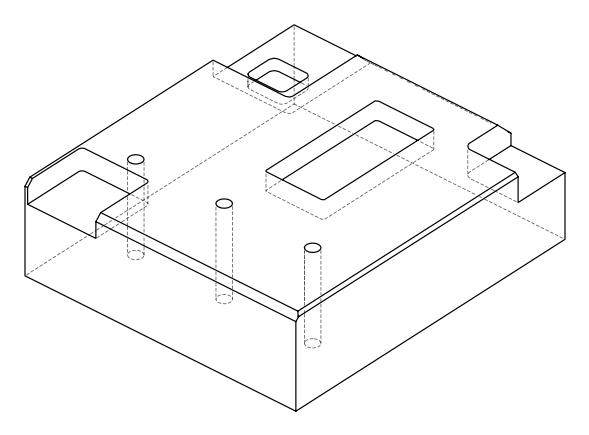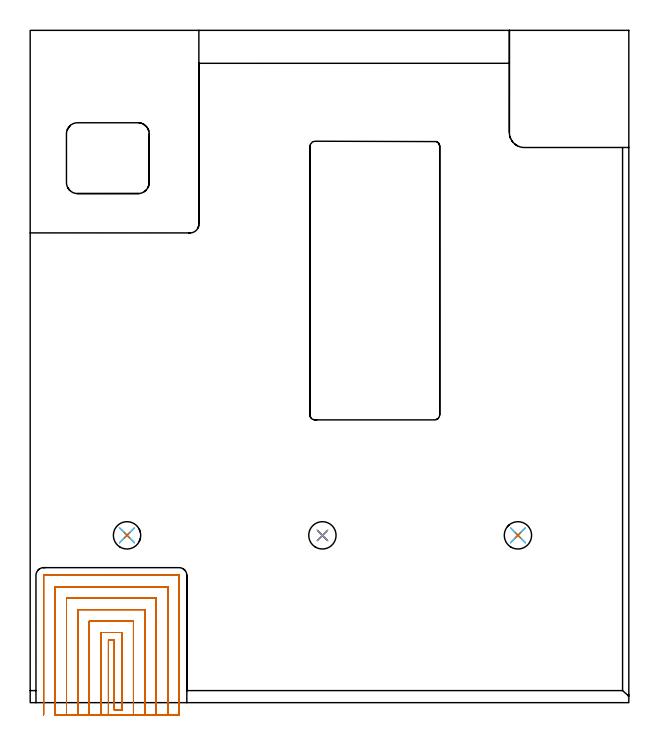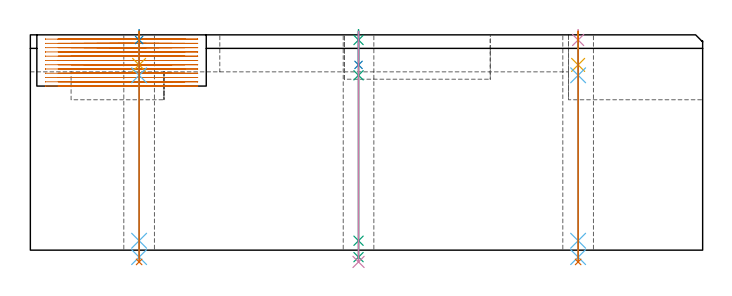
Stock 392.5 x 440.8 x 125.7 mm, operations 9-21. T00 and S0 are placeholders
(PLAN: 21 operations, 15 tool changes, 264.2 min)
(1 AREA_MILL | FG_CHAMFER_SURFACE | UGT0205_001 | 0.25 min | 273 mm3)
(2 AREA_MILL_1 | FG_CHAMFER_SURFACE_1 | UGT0205_001 | 5.9 min | 3077 mm3)
(3 AREA_MILL_2 | FG_CHAMFER_SURFACE_2 | UGT0205_001 | 7.15 min | 9172 mm3)
(4 AREA_MILL_3 | FG_CHAMFER_SURFACE_3 | UGT0205_001 | 13.37 min | 51242 mm3)
(5 MILL_CORNER_NOTCH_RECTANGULAR | CORNER_NOTCH_RECTANGULAR | NXT0201_012 | Follow Part, ap 4, ae 75% | 14.13 min | 225223 mm3)
(6 MILL_CORNER_NOTCH_RECTANGULAR_1 | CORNER_NOTCH_RECTANGULAR_1 | NXT0201_013 | Follow Part, ap 2.5, ae 75% | 42.51 min | 315259 mm3)
(7 MILL_RECTANGULAR_POCKET | POCKET_RECTANGULAR_STRAIGHT | NXT0201_011 | Follow Part, ap 3, ae 75% | 3.94 min | 40287 mm3)
(8 MILL_RECTANGULAR_POCKET_1 | POCKET_RECTANGULAR_STRAIGHT_1 | NXT0201_008 | Follow Part, ap 1.5, ae 75% | 129.02 min | 402555 mm3)
(9 MILL_SLOT | SLOT_PARTIAL_RECTANGULAR | NXT0201_013 | Follow Part, ap 2.5, ae 75% | 44.03 min | 261073 mm3)
(10 SPOT_DRILL | STEP1HOLE | NXT0321_9005460120000 | 0.05 min | 169 mm3)
(11 SPOT_DRILL_1 | STEP1HOLE_1 | NXT0321_9005460120000 | 0.05 min | 169 mm3)
(12 SPOT_DRILL_2 | STEP1HOLE_2 | NXT0321_9005460120000 | 0.05 min | 205 mm3)
(13 DRILL_BLIND_HOLE_INTO_CENTER | STEP1HOLE | NXT0301_088 | 0.08 min | 1512 mm3)
(14 GUN_DRILL_THROUGH_HOLE | STEP1HOLE | UGT0307_008 | 0.62 min | 10375 mm3)
(15 DRILL_TO_ENLARGE_THROUGH_HOLE | STEP1HOLE | UGT0301_249 | 0.54 min | 19463 mm3)
(16 DRILL_BLIND_HOLE_INTO_CENTER_1 | STEP1HOLE_1 | NXT0301_088 | 0.08 min | 1591 mm3)
(17 GUN_DRILL_THROUGH_HOLE_1 | STEP1HOLE_1 | UGT0307_008 | 0.62 min | 10313 mm3)
(18 DRILL_TO_ENLARGE_THROUGH_HOLE_1 | STEP1HOLE_1 | UGT0301_249 | 0.54 min | 19500 mm3)
(19 DRILL_BLIND_HOLE_INTO_CENTER_2 | STEP1HOLE_2 | NXT0301_088 | 0.08 min | 1548 mm3)
(20 GUN_DRILL_THROUGH_HOLE_2 | STEP1HOLE_2 | UGT0307_008 | 0.62 min | 10386 mm3)
(21 DRILL_TO_ENLARGE_THROUGH_HOLE_2 | STEP1HOLE_2 | UGT0301_249 | 0.54 min | 19458 mm3)
(TOOL UGT0205_001 | Chamfer Mill 20 x 3 x 45 deg. | D20 FL50 Z2)
(TOOL NXT0201_012 | ENDMILL 16mm [2P460-1600-NA 1630] | D16 FL38 Z6)
(TOOL NXT0201_013 | ENDMILL 10mm | D10 FL30 Z4)
(TOOL NXT0201_011 | ENDMILL 12mm [2P460-1200-NA 1630] | D12 FL38 Z6)
(TOOL NXT0201_008 | ENDMILL 6mm [2P460-0600-NA 1630] | D6 FL26 Z6)
(TOOL NXT0321_9005460120000 | NC Spot Drill, 142deg, 12mm, Carbide, Uncoated | D12 PA142 FL30 Z2)
(TOOL NXT0301_088 | Carbide Drill 11.7mm [860.1-1170-035A1-MM 2214] | D11.7 PA140 FL55 Z2)
(TOOL UGT0307_008 | Gun Drill 11 mm | D11 PA130 FL24 Z1)
(TOOL UGT0301_249 | Twist Drill 17.9 mm | D17.9 PA118 FL130 Z2)
(OP 9 MILL_SLOT)
G17 G21 G94 G90
T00 M6
G54
G17 G0 G90 X51.277 Y-8. S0 M3
G43 Z135.7 H0
Z123.208
G94 G1 X51.299 Y-5. F250.
G3 X51.3 Y-4.691 R42.5 F500.
G1 Y41.
X55.2
Y-4.689
G3 X55.201 Y-5. R42.5
G1 X60.201
G2 X60.2 Y-4.689 R37.5
G1 Y46.
X46.3
Y-4.691
G2 X46.299 Y-5. R37.5
G1 X46.274 Y-8. F250.
X67.733
X67.702 Y-5.
G2 X67.7 Y-4.689 R30. F500.
G1 Y53.5
X38.8
Y-4.691
G2 X38.798 Y-5. R30.
G1 X38.767 Y-8. F250.
X75.244
X75.202 Y-5.
G2 X75.2 Y-4.689 R22.5 F500.
G1 Y61.
X31.3
Y-4.691
G2 X31.298 Y-5. R22.5
G1 X31.257 Y-8. F250.
X82.765 Y-7.999
X82.703 Y-5.
G2 X82.7 Y-4.689 R15. F500.
G1 Y68.5
X23.8
Y-4.691
G2 X23.797 Y-5. R15.
G1 X23.735 Y-7.999 F250.
X90.331 Y-7.997
X90.206 Y-5.
G2 X90.2 Y-4.689 R7.5 F500.
G1 Y76.
X16.3
Y-4.691
G2 X16.294 Y-5. R7.5
G1 X16.17 Y-7.997 F250.
X97.7 Y-7.689
Y-4.689
Y83.4 F500.
X97.695 Y83.455
X97.655 Y83.495
X97.6 Y83.5
X8.9
X8.845 Y83.495
X8.805 Y83.455
X8.8 Y83.4
Y-4.691
Y-7.691 F250.
G0 X51.3 Y-8. Z120.717
G1 Y-5.
Y41. F500.
X55.2
Y-5.
X60.2
Y46.
X46.3
Y-5.
Y-8. F250.
X67.7
Y-5.
Y53.5 F500.
X38.8
Y-5.
Y-8. F250.
X75.2
Y-5.
Y61. F500.
X31.3
Y-5.
Y-8. F250.
X82.7
Y-5.
Y68.5 F500.
X23.8
Y-5.
Y-8. F250.
X90.2
Y-5.
Y76. F500.
X16.3
Y-5.
Y-8. F250.
X97.7
Y-5.
Y83.4 F500.
X97.695 Y83.455
X97.655 Y83.495
X97.6 Y83.5
X8.9
X8.845 Y83.495
X8.805 Y83.455
X8.8 Y83.4
Y-5.
Y-8. F250.
G0 X51.3 Z118.225
G1 Y-5.
Y41. F500.
X55.2
Y-5.
X60.2
Y46.
X46.3
Y-5.
Y-8. F250.
X67.7
Y-5.
Y53.5 F500.
X38.8
Y-5.
Y-8. F250.
X75.2
Y-5.
Y61. F500.
X31.3
Y-5.
Y-8. F250.
X82.7
Y-5.
Y68.5 F500.
X23.8
Y-5.
Y-8. F250.
X90.2
Y-5.
Y76. F500.
X16.3
Y-5.
Y-8. F250.
X97.7
Y-5.
Y83.4 F500.
X97.695 Y83.455
X97.655 Y83.495
X97.6 Y83.5
X8.9
X8.845 Y83.495
X8.805 Y83.455
X8.8 Y83.4
Y-5.
Y-8. F250.
G0 X51.3 Z115.733
G1 Y-5.
Y41. F500.
X55.2
Y-5.
X60.2
Y46.
X46.3
Y-5.
Y-8. F250.
X67.7
Y-5.
Y53.5 F500.
X38.8
Y-5.
Y-8. F250.
X75.2
Y-5.
Y61. F500.
X31.3
Y-5.
Y-8. F250.
X82.7
Y-5.
Y68.5 F500.
X23.8
Y-5.
Y-8. F250.
X90.2
Y-5.
Y76. F500.
X16.3
Y-5.
Y-8. F250.
X97.7
Y-5.
Y83.4 F500.
X97.695 Y83.455
X97.655 Y83.495
X97.6 Y83.5
X8.9
X8.845 Y83.495
X8.805 Y83.455
X8.8 Y83.4
Y-5.
Y-8. F250.
G0 X51.3 Z113.242
G1 Y-5.
Y41. F500.
X55.2
Y-5.
X60.2
Y46.
X46.3
Y-5.
Y-8. F250.
X67.7
Y-5.
Y53.5 F500.
X38.8
Y-5.
Y-8. F250.
X75.2
Y-5.
Y61. F500.
X31.3
Y-5.
Y-8. F250.
X82.7
Y-5.
Y68.5 F500.
X23.8
Y-5.
Y-8. F250.
X90.2
Y-5.
Y76. F500.
X16.3
Y-5.
Y-8. F250.
X97.7
Y-5.
Y83.4 F500.
X97.695 Y83.455
X97.655 Y83.495
X97.6 Y83.5
X8.9
X8.845 Y83.495
X8.805 Y83.455
X8.8 Y83.4
Y-5.
Y-8. F250.
G0 X51.3 Z110.75
G1 Y-5.
Y41. F500.
X55.2
Y-5.
X60.2
Y46.
X46.3
Y-5.
Y-8. F250.
X67.7
Y-5.
Y53.5 F500.
X38.8
Y-5.
Y-8. F250.
X75.2
Y-5.
Y61. F500.
X31.3
Y-5.
Y-8. F250.
X82.7
Y-5.
Y68.5 F500.
X23.8
Y-5.
Y-8. F250.
X90.2
Y-5.
Y76. F500.
X16.3
Y-5.
Y-8. F250.
X97.7
Y-5.
Y83.4 F500.
X97.695 Y83.455
X97.655 Y83.495
X97.6 Y83.5
X8.9
X8.845 Y83.495
X8.805 Y83.455
X8.8 Y83.4
Y-5.
Y-8. F250.
G0 X51.3 Z108.258
G1 Y-5.
Y41. F500.
X55.2
Y-5.
X60.2
Y46.
X46.3
Y-5.
Y-8. F250.
X67.7
Y-5.
Y53.5 F500.
X38.8
Y-5.
Y-8. F250.
X75.2
Y-5.
Y61. F500.
X31.3
Y-5.
Y-8. F250.
X82.7
Y-5.
Y68.5 F500.
X23.8
Y-5.
Y-8. F250.
X90.2
Y-5.
Y76. F500.
X16.3
Y-5.
Y-8. F250.
X97.7
Y-5.
Y83.4 F500.
X97.695 Y83.455
X97.655 Y83.495
X97.6 Y83.5
X8.9
X8.845 Y83.495
X8.805 Y83.455
X8.8 Y83.4
Y-5.
Y-8. F250.
G0 X51.3 Z105.767
G1 Y-5.
Y41. F500.
X55.2
Y-5.
X60.2
Y46.
X46.3
Y-5.
Y-8. F250.
X67.7
Y-5.
Y53.5 F500.
X38.8
Y-5.
Y-8. F250.
X75.2
Y-5.
Y61. F500.
X31.3
Y-5.
Y-8. F250.
X82.7
Y-5.
Y68.5 F500.
X23.8
Y-5.
Y-8. F250.
X90.2
Y-5.
Y76. F500.
X16.3
Y-5.
Y-8. F250.
X97.7
Y-5.
Y83.4 F500.
X97.695 Y83.455
X97.655 Y83.495
X97.6 Y83.5
X8.9
X8.845 Y83.495
X8.805 Y83.455
X8.8 Y83.4
Y-5.
Y-8. F250.
G0 X51.3 Z103.275
G1 Y-5.
Y41. F500.
X55.2
Y-5.
X60.2
Y46.
X46.3
Y-5.
Y-8. F250.
X67.7
Y-5.
Y53.5 F500.
X38.8
Y-5.
Y-8. F250.
X75.2
Y-5.
Y61. F500.
X31.3
Y-5.
Y-8. F250.
X82.7
Y-5.
Y68.5 F500.
X23.8
Y-5.
Y-8. F250.
X90.2
Y-5.
Y76. F500.
X16.3
Y-5.
Y-8. F250.
X97.7
Y-5.
Y83.4 F500.
X97.695 Y83.455
X97.655 Y83.495
X97.6 Y83.5
X8.9
X8.845 Y83.495
X8.805 Y83.455
X8.8 Y83.4
Y-5.
Y-8. F250.
G0 X51.3 Z100.783
G1 Y-5.
Y41. F500.
X55.2
Y-5.
X60.2
Y46.
X46.3
Y-5.
Y-8. F250.
X67.7
Y-5.
Y53.5 F500.
X38.8
Y-5.
Y-8. F250.
X75.2
Y-5.
Y61. F500.
X31.3
Y-5.
Y-8. F250.
X82.7
Y-5.
Y68.5 F500.
X23.8
Y-5.
Y-8. F250.
X90.2
Y-5.
Y76. F500.
X16.3
Y-5.
Y-8. F250.
X97.7
Y-5.
Y83.4 F500.
X97.695 Y83.455
X97.655 Y83.495
X97.6 Y83.5
X8.9
X8.845 Y83.495
X8.805 Y83.455
X8.8 Y83.4
Y-5.
Y-8. F250.
G0 X51.3 Z98.292
G1 Y-5.
Y41. F500.
X55.2
Y-5.
X60.2
Y46.
X46.3
Y-5.
Y-8. F250.
X67.7
Y-5.
Y53.5 F500.
X38.8
Y-5.
Y-8. F250.
X75.2
Y-5.
Y61. F500.
X31.3
Y-5.
Y-8. F250.
X82.7
Y-5.
Y68.5 F500.
X23.8
Y-5.
Y-8. F250.
X90.2
Y-5.
Y76. F500.
X16.3
Y-5.
Y-8. F250.
X97.7
Y-5.
Y83.4 F500.
X97.695 Y83.455
X97.655 Y83.495
X97.6 Y83.5
X8.9
X8.845 Y83.495
X8.805 Y83.455
X8.8 Y83.4
Y-5.
Y-8. F250.
G0 X51.3 Z95.8
G1 Y-5.
Y41. F500.
X55.2
Y-5.
X60.2
Y46.
X46.3
Y-5.
Y-8. F250.
X67.7
Y-5.
Y53.5 F500.
X38.8
Y-5.
Y-8. F250.
X75.2
Y-5.
Y61. F500.
X31.3
Y-5.
Y-8. F250.
X82.7
Y-5.
Y68.5 F500.
X23.8
Y-5.
Y-8. F250.
X90.2
Y-5.
Y76. F500.
X16.3
Y-5.
Y-8. F250.
X97.7
Y-5.
Y83.4 F500.
X97.695 Y83.455
X97.655 Y83.495
X97.6 Y83.5
X8.9
X8.845 Y83.495
X8.805 Y83.455
X8.8 Y83.4
Y-5.
Y-8. F250.
G0 Z135.7
M5
M2
(OP 10 SPOT_DRILL)
G17 G21 G94 G90
T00 M6
G54
G17 G0 G90 X63.5 Y109.7 S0 M3
G43 Z135.7 H0
G94 G81 G98 Z122.7 F250. R128.7
G80
M5
M2
(OP 11 SPOT_DRILL_1)
G17 G21 G94 G90
T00 M6
G54
G17 G0 G90 X191.6 Y109.7 S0 M3
G43 Z135.7 H0
G94 G81 G98 Z122.7 F250. R128.7
G80
M5
M2
(OP 12 SPOT_DRILL_2)
G17 G21 G94 G90
T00 M6
G54
G17 G0 G90 X319.8 Y109.7 S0 M3
G43 Z135.7 H0
G94 G81 G98 Z122.7 F250. R128.7
G80
M5
M2
(OP 13 DRILL_BLIND_HOLE_INTO_CENTER)
G17 G21 G94 G90
T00 M6
G54
G17 G0 G90 X63.5 Y109.7 S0 M3
G43 Z135.7 H1
G94 G81 G98 Z108.15 F250. R127.7
G80
M5
M2
(OP 14 GUN_DRILL_THROUGH_HOLE)
G17 G21 G94 G90
T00 M6
G54
G17 G0 G90 X63.5 Y109.7 M8
G43 Z135.7 H0
Z121.563
S716 M3
G94 G1 Z102.087 F125. M26
G4 X.084
Z5.5 F250.
G4 X.084
Z-4.065 F125.
G4 X.084
M5
M9
G0 Z121.563
Z135.7
M2
(OP 15 DRILL_TO_ENLARGE_THROUGH_HOLE)
G17 G21 G94 G90
T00 M6
G54
G17 G0 G90 X63.5 Y109.7 S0 M3
G43 Z135.7 H0
G94 G73 G98 Z-6.878 F250. Q16.572 R127.7
G80
M5
M2
(OP 16 DRILL_BLIND_HOLE_INTO_CENTER_1)
G17 G21 G94 G90
T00 M6
G54
G17 G0 G90 X191.6 Y109.7 S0 M3
G43 Z135.7 H1
G94 G81 G98 Z108.15 F250. R127.7
G80
M5
M2
(OP 17 GUN_DRILL_THROUGH_HOLE_1)
G17 G21 G94 G90
T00 M6
G54
G17 G0 G90 X191.6 Y109.7 M8
G43 Z135.7 H0
Z121.563
S716 M3
G94 G1 Z102.087 F125. M26
G4 X.084
Z5.5 F250.
G4 X.084
Z-4.065 F125.
G4 X.084
M5
M9
G0 Z121.563
Z135.7
M2
(OP 18 DRILL_TO_ENLARGE_THROUGH_HOLE_1)
G17 G21 G94 G90
T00 M6
G54
G17 G0 G90 X191.6 Y109.7 S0 M3
G43 Z135.7 H0
G94 G73 G98 Z-6.878 F250. Q16.572 R127.7
G80
M5
M2
(OP 19 DRILL_BLIND_HOLE_INTO_CENTER_2)
G17 G21 G94 G90
T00 M6
G54
G17 G0 G90 X319.8 Y109.7 S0 M3
G43 Z135.7 H1
G94 G81 G98 Z108.15 F250. R127.7
G80
M5
M2
(OP 20 GUN_DRILL_THROUGH_HOLE_2)
G17 G21 G94 G90
T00 M6
G54
G17 G0 G90 X319.8 Y109.7 M8
G43 Z135.7 H0
Z121.563
S716 M3
G94 G1 Z102.087 F125. M26
G4 X.084
Z5.5 F250.
G4 X.084
Z-4.065 F125.
G4 X.084
M5
M9
G0 Z121.563
Z135.7
M2
(OP 21 DRILL_TO_ENLARGE_THROUGH_HOLE_2)
G17 G21 G94 G90
T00 M6
G54
G17 G0 G90 X319.8 Y109.7 S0 M3
G43 Z135.7 H0
G94 G73 G98 Z-6.878 F250. Q16.572 R127.7
G80
M5
M2
